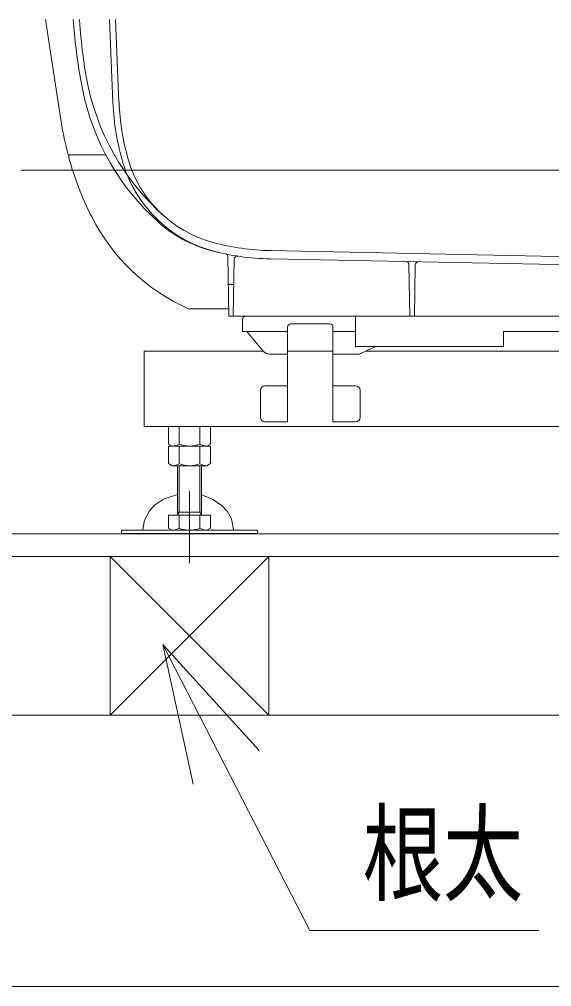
# Model space of a CAD drawing. Units: millimetres on the paper. Extents: x -305 to 305, y -152 to 152.
# Drawn here: x -18.15 to -6.39, y -10.61 to 10.76 of the extents above; entities that cross this region are included whole.
import ezdxf
from ezdxf.enums import TextEntityAlignment as Align

# ---------------------------------------------------------------- set-up
doc = ezdxf.new("R2010")
doc.units = ezdxf.units.MM
doc.linetypes.add('DASHED2', pattern=[3, 2, -1])
doc.linetypes.add('LONG_CHAIN', pattern=[21, 18, -1, 1, -1])
doc.layers.add('0-0_0', color=7, linetype='Continuous', lineweight=9)
doc.layers.add('0-1_VIEW0001', color=7, linetype='Continuous', lineweight=9)
doc.styles.add('ＭＳ ゴシック', font='')
doc.styles.get('ＭＳ ゴシック').set_extended_font_data('MS Gothic')

# ---------------------------------------------------------------- blocks, each defined once
blk = doc.blocks.new('SYM0003')
at = {"layer": '0-0_0'}
for p, q in [((0, 0), (3.242, -6.32)), ((0, 0), (2.122, -2.344)), ((0, 0), (0.666, -3.091)), ((3.242, -6.32), (8.301, -6.32))]:
    blk.add_line(p, q, dxfattribs=at)

msp = doc.modelspace()

# ---------------------------------------------------------------- linework, layer by layer
at = {"layer": '0-1_VIEW0001', "color": 2}
for p, q in [((-17.572, 10.758), (-17.227, 8.495)), ((-17.075, 7.765), (-16.243, 7.765)), ((-17.058, 7.765), (-17.058, 7.701)), ((-14.415, 4.365), (-13.528, 4.365)), ((-10.725, 4.199), (-10.725, 3.532)), ((-7.458, 3.865), (-5.625, 3.865)), ((-7.458, 3.865), (-7.458, 3.532)), ((-10.725, 3.532), (-7.458, 3.532))]:
    msp.add_line(p, q, dxfattribs=at)
at = {"layer": '0-1_VIEW0001'}
for p, q in [((-16.931, 10.429), (-16.959, 10.758)), ((-16.798, 10.44), (-16.825, 10.758)), ((-16.158, 10.758), (-16.083, 8.922)), ((-16.025, 10.758), (-15.95, 8.927)), ((-3.577, 5.469), (-12.603, 5.649)), ((-13.525, 4.199), (-13.548, 5.513)), ((-13.425, 4.199), (-13.403, 5.463)), ((-3.589, 5.286), (-12.607, 5.466)), ((-9.525, 4.199), (-9.545, 5.341)), ((-9.425, 4.199), (-9.405, 5.335)), ((-13.525, 4.199), (-1.425, 4.199)), ((-13.225, 3.865), (-13.22, 4.133)), ((-10.725, 4.199), (-13.154, 4.199)), ((-12.225, 3.865), (-13.225, 3.865)), ((-12.755, 3.425), (-13.125, 3.865)), ((-12.225, 3.974), (-12.225, 1.865)), ((-11.29, 4.032), (-12.159, 4.032)), ((-11.225, 3.966), (-11.225, 1.865)), ((-11.225, 3.865), (-10.725, 3.865)), ((-15.392, 3.432), (-12.761, 3.432)), ((-15.392, 3.432), (-15.392, 1.765)), ((-12.225, 3.432), (-11.225, 3.432)), ((-10.597, 3.381), (-10.273, 3.532)), ((-10.488, 3.432), (-5.428, 3.432)), ((-12.225, 3.365), (-12.628, 3.365)), ((-11.225, 3.365), (-10.667, 3.365)), ((-12.825, 2.565), (-12.825, 1.965)), ((-12.725, 2.665), (-12.225, 2.665)), ((-10.725, 2.665), (-11.225, 2.665)), ((-10.625, 2.565), (-10.625, 1.965)), ((-15.392, 1.765), (5.842, 1.765)), ((-14.853, 1.765), (-14.853, 1.377)), ((-14.622, 1.765), (-14.622, 1.377)), ((-14.161, 1.765), (-14.161, 1.377)), ((-13.93, 1.765), (-13.93, 1.377)), ((-12.725, 1.865), (-12.225, 1.865)), ((-10.725, 1.865), (-11.225, 1.865)), ((-14.775, 1.332), (-14.853, 1.377)), ((-13.93, 1.332), (-14.853, 1.332)), ((-14.853, 1.332), (-14.853, 0.944)), ((-14.775, 1.332), (-14.008, 1.332)), ((-14.622, 1.332), (-14.622, 0.944)), ((-14.161, 1.332), (-14.161, 0.944)), ((-13.93, 1.377), (-14.008, 1.332)), ((-13.93, 1.332), (-13.93, 0.944)), ((-14.853, 0.944), (-14.775, 0.899)), ((-14.008, 0.899), (-14.775, 0.899)), ((-14.658, -0.191), (-14.658, 0.899)), ((-14.622, -0.128), (-14.622, 0.899)), ((-14.162, 0.899), (-14.162, -0.128)), ((-14.125, 0.899), (-14.125, -0.191)), ((-14.008, 0.899), (-13.93, 0.944)), ((-14.853, -0.191), (-13.93, -0.191)), ((-14.853, -0.479), (-14.853, -0.191)), ((-14.658, -0.128), (-14.125, -0.128)), ((-14.658, -0.191), (-14.622, -0.128)), ((-14.622, -0.479), (-14.622, -0.191)), ((-14.125, -0.191), (-14.162, -0.128)), ((-14.161, -0.479), (-14.161, -0.191)), ((-13.93, -0.479), (-13.93, -0.191)), ((-22.142, -0.608), (14.146, -0.608)), ((-15.892, -0.525), (-15.892, -0.601)), ((-15.892, -0.525), (-12.892, -0.525)), ((-15.892, -0.601), (-12.892, -0.601)), ((-14.775, -0.525), (-14.853, -0.479)), ((-14.775, -0.525), (-14.008, -0.525)), ((-13.93, -0.479), (-14.008, -0.525)), ((-12.892, -0.525), (-12.892, -0.601)), ((-22.142, -1.108), (14.146, -1.108)), ((-16.142, -1.108), (-16.142, -4.608)), ((-12.642, -1.108), (-12.642, -4.608)), ((38.525, -4.608), (-25.642, -4.608)), ((-17.975, -4.608), (-14.475, -4.608)), ((38.525, -10.608), (-25.642, -10.608))]:
    msp.add_line(p, q, dxfattribs=at)
at = {"layer": '0-1_VIEW0001', "linetype": 'LONG_CHAIN'}
for p, q in [((-39.122, 7.425), (44.861, 7.425)), ((-14.392, -1.253), (-14.392, 0.333)), ((-12.642, -4.608), (-16.142, -1.108)), ((-16.142, -4.608), (-12.642, -1.108))]:
    msp.add_line(p, q, dxfattribs=at)
at = {"layer": '0-1_VIEW0001', "linetype": 'DASHED2'}
msp.add_line((-13.445, 4.899), (-13.504, 4.899), dxfattribs=at)
at = {"layer": '0-1_VIEW0001'}
for points in [[(-15.423, -0.525), (-15.423, -0.512), (-15.389, -0.304), (-15.279, -0.097), (-15.162, 0.027), (-14.964, 0.161), (-14.658, 0.266)], [(-14.125, 0.252), (-13.881, 0.161), (-13.672, 0.016), (-13.564, -0.103), (-13.467, -0.278), (-13.423, -0.512), (-13.424, -0.525)]]:
    msp.add_lwpolyline(points, dxfattribs=at)
for centre, radius, start, end in [((-6.17, 11.35), 10.8, 184.8947, 191.5691), ((-6.17, 11.35), 10.667, 184.8947, 190.217), ((-11.419, 10.404), 5.333, 190.217, 228.563), ((-11.526, 10.254), 5.333, 191.5691, 228.1155), ((-10.621, 9.144), 5.467, 182.3268, 196.7241), ((-10.621, 9.144), 5.333, 182.3268, 196.0801), ((-13.127, 8.391), 2.85, 196.7241, 256.3245), ((-13.184, 8.405), 2.667, 196.0801, 255.0751), ((-13.184, 8.405), 2.85, 228.1155, 255.0751), ((-12.497, 10.982), 5.333, 255.0751, 268.8542), ((-12.497, 10.982), 5.517, 255.0751, 268.8542), ((-13.614, 5.511), 0.0667, 1, 78.4527), ((-13.336, 5.462), 0.0667, 81.3541, 179), ((-9.611, 5.34), 0.0667, 1, 88.8542), ((-9.338, 5.334), 0.0667, 88.8542, 179), ((-13.154, 4.132), 0.0667, 90, 179), ((-12.159, 3.965), 0.0667, 90, 179.5), ((-11.291, 3.965), 0.0667, 0.5, 90), ((-12.628, 3.532), 0.167, 220, 270), ((-10.667, 3.532), 0.167, 270, 295), ((-12.725, 2.565), 0.1, 90, 180), ((-10.725, 2.565), 0.1, 0, 90), ((-12.725, 1.965), 0.1, 180, 270), ((-10.725, 1.965), 0.1, 270, 0), ((-14.781, 1.632), 0.3, 271.2052, 301.9385), ((-14.392, 1.943), 0.611, 247.7809, 292.2191), ((-14.002, 1.632), 0.3, 238.0615, 268.7948), ((-14.781, 1.198), 0.3, 271.2052, 301.9385), ((-14.392, 1.509), 0.611, 247.7809, 292.2191), ((-14.002, 1.198), 0.3, 238.0615, 268.7948), ((-14.781, -0.225), 0.3, 271.2052, 301.9385), ((-14.392, 0.086), 0.611, 247.7809, 292.2191), ((-14.002, -0.225), 0.3, 238.0615, 268.7948)]:
    msp.add_arc(centre, radius, start, end, dxfattribs=at)
at = {"layer": '0-1_VIEW0001', "color": 2}
for centre, radius, start, end in [((-10.356, 9.542), 6.95, 188.6653, 194.8123), ((-10.356, 9.542), 6.95, 195.3564, 206.9399), ((-12.63, 8.387), 4.4, 206.9399, 246.061)]:
    msp.add_arc(centre, radius, start, end, dxfattribs=at)
at = {"layer": '0-1_VIEW0001', "linetype": 'DASHED2'}
for centre, start, end in [((-13.504, 4.932), 181, 270), ((-13.445, 4.932), 270, 359)]:
    msp.add_arc(centre, 0.0333, start, end, dxfattribs=at)

# ---------------------------------------------------------------- block references
at = {"layer": '0-1_VIEW0001'}
msp.add_blockref('SYM0003', (-14.978, -3.048), dxfattribs=at)

# ---------------------------------------------------------------- texts
at = {"layer": '0-1_VIEW0001', "style": 'ＭＳ ゴシック', "width": 0.75}
msp.add_text('根太', height=1.732, dxfattribs=at).set_placement((-10.565, -9.051), align=Align.BOTTOM_LEFT)

doc.saveas('drawing.dxf')
